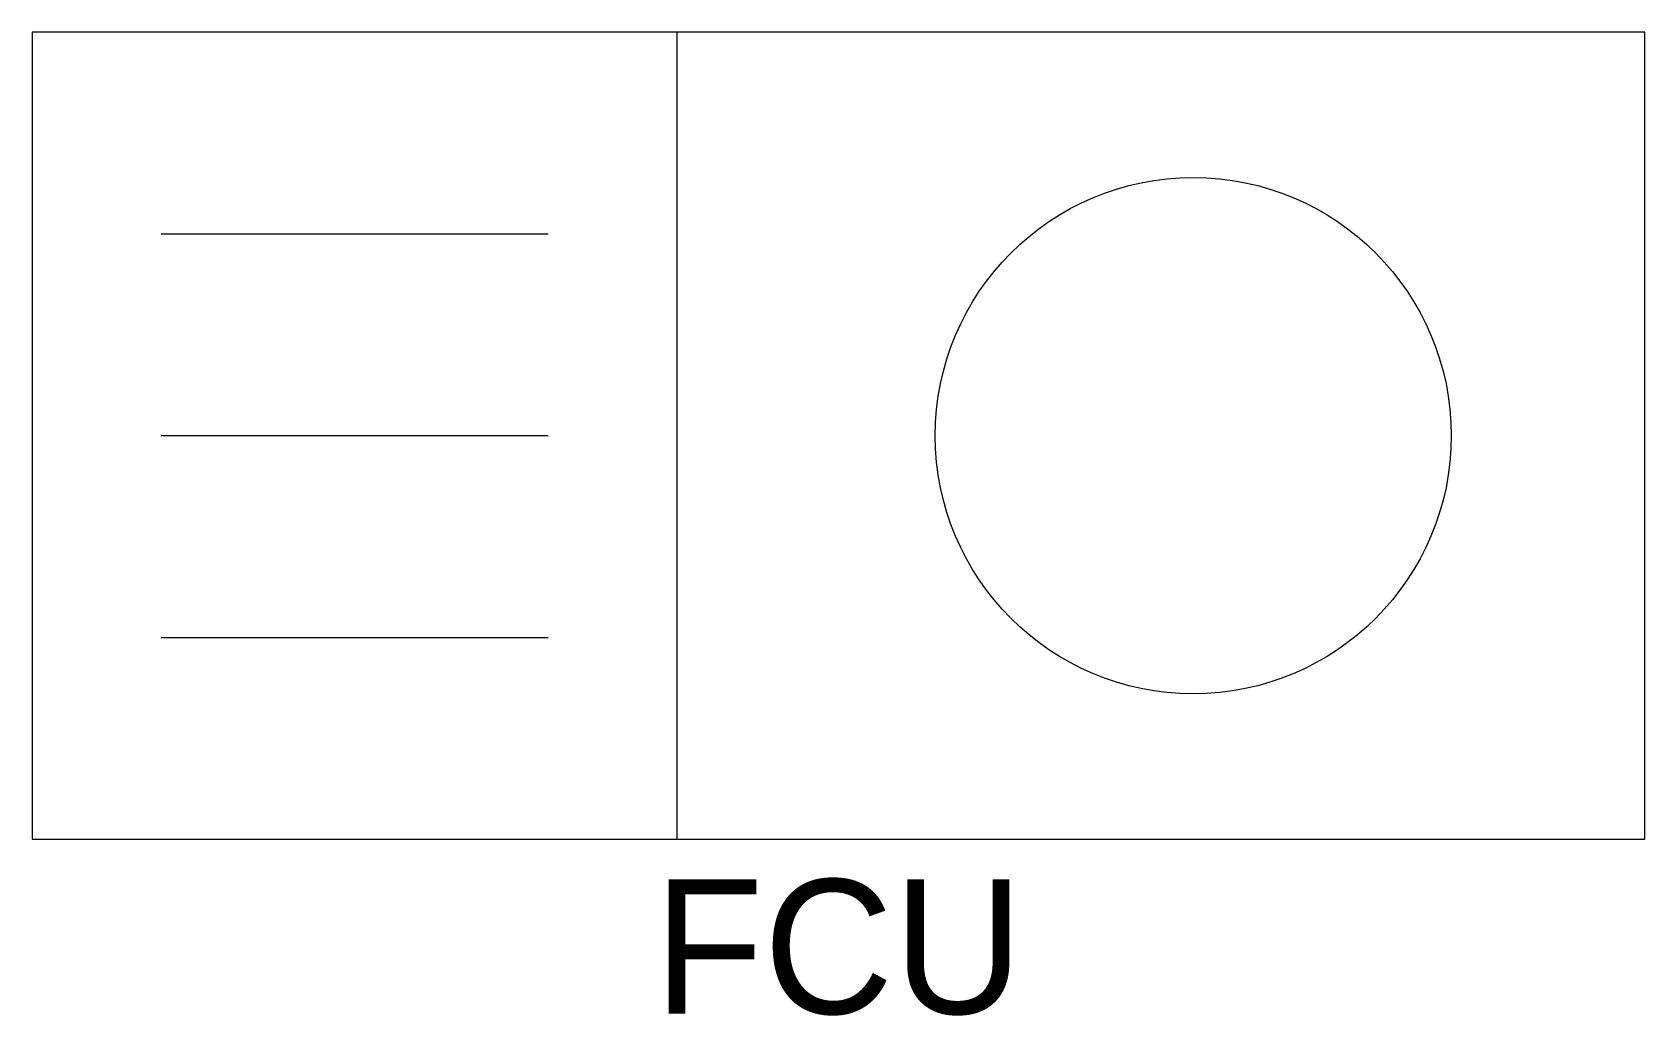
# Model space of a CAD drawing. Header units: millimetres. Extents: x -600 to 600, y -431 to 300.
import ezdxf
from ezdxf.enums import TextEntityAlignment as Align

# ---------------------------------------------------------------- set-up
doc = ezdxf.new("R2010")
doc.units = ezdxf.units.MM
doc.layers.add('M-HVAC', color=7, linetype='Continuous', lineweight=20, true_color=0x507a7a)

# ---------------------------------------------------------------- blocks, each defined once
blk = doc.blocks.new('206_PLUMBING_HVAC_SYMBOLS_FAN_COIL_UNIT')
at = {"layer": 'M-HVAC'}
blk.add_lwpolyline([(-600, -300), (600, -300), (600, 300), (-600, 300)], close=True, dxfattribs=at)
for points in [[(-120, -300), (-120, 300)], [(-504, 150), (-216, 150)], [(-504, 0), (-216, 0)], [(-504, -150), (-216, -150)]]:
    blk.add_lwpolyline(points, dxfattribs=at)
blk.add_circle((264, 0), 192, dxfattribs=at)
blk.add_text('FCU', height=100, dxfattribs=at).set_placement((0, -460), align=Align.BOTTOM_CENTER)

msp = doc.modelspace()

# ---------------------------------------------------------------- block references
msp.add_blockref('206_PLUMBING_HVAC_SYMBOLS_FAN_COIL_UNIT', (0, 0))

doc.saveas('drawing.dxf')
